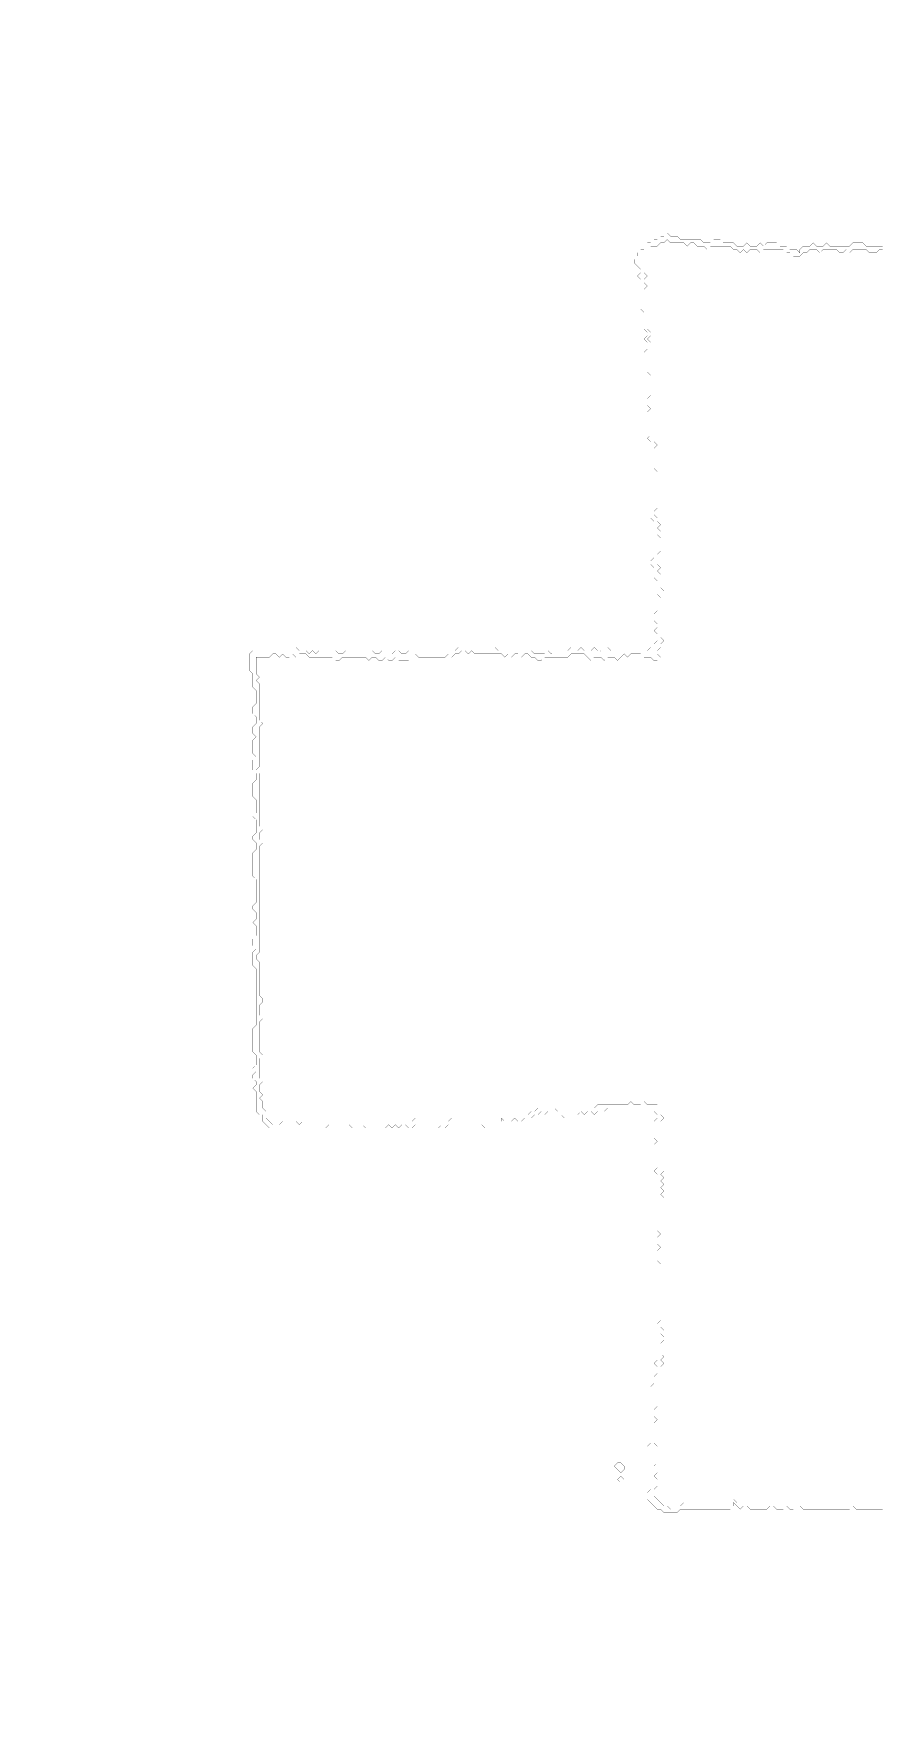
# Model space of a CAD drawing. Header units: metres. Extents: x 0 to 4983, y -4983 to 0.
# Drawn here: x 0 to 2492, y -4983 to 0 of the extents above; entities that cross this region are included whole.
import ezdxf

# ---------------------------------------------------------------- set-up
doc = ezdxf.new("R2010")
doc.units = ezdxf.units.M
for name, color, linetype in [('conductor', 1, 'Continuous'), ('dielectric', 8, 'Continuous'), ('substrate', 5, 'Continuous')]:
    doc.layers.add(name, color=color, linetype=linetype)

msp = doc.modelspace()

# ---------------------------------------------------------------- linework, layer by layer
at = {"layer": 'conductor', "const_width": 0.5}
msp.add_lwpolyline([(2496.5, -633.9), (2486.7, -633.9), (2477, -643.6), (2467.2, -643.6), (2457.5, -643.6), (2447.7, -633.9), (2438, -633.9), (2428.2, -633.9), (2418.5, -633.9), (2408.7, -633.9), (2399, -643.6), (2389.2, -633.9), (2379.5, -643.6), (2369.7, -643.6), (2360, -633.9), (2350.2, -633.9), (2340.5, -633.9), (2330.7, -633.9), (2321, -633.9), (2311.2, -643.6), (2301.5, -633.9), (2291.7, -633.9), (2282, -633.9), (2272.2, -643.6), (2262.5, -643.6), (2252.7, -653.4), (2242.9, -653.4), (2233.2, -653.4), (2223.4, -643.6), (2213.7, -643.6), (2203.9, -633.9), (2194.2, -633.9), (2184.4, -633.9), (2174.7, -633.9), (2164.9, -633.9), (2155.2, -633.9), (2145.4, -633.9), (2135.7, -643.6), (2125.9, -633.9), (2116.2, -633.9), (2106.4, -633.9), (2096.7, -643.6), (2086.9, -633.9), (2077.2, -643.6), (2067.4, -633.9), (2057.7, -633.9), (2047.9, -624.1), (2038.2, -624.1), (2028.4, -624.1), (2018.7, -624.1), (2008.9, -624.1), (1999.2, -624.1), (1989.4, -624.1), (1979.6, -633.9), (1969.9, -624.1), (1960.1, -624.1), (1950.4, -624.1), (1940.6, -614.4), (1930.9, -614.4), (1921.1, -624.1), (1911.4, -614.4), (1901.6, -614.4), (1891.9, -614.4), (1882.1, -614.4), (1872.4, -614.4), (1862.6, -604.6), (1852.9, -614.4), (1843.1, -614.4), (1833.4, -624.1), (1823.6, -624.1), (1813.9, -624.1), (1804.1, -633.9), (1794.4, -643.6), (1794.4, -653.4), (1794.4, -663.1), (1794.4, -672.9), (1794.4, -682.6), (1794.4, -692.4), (1794.4, -702.1), (1804.1, -711.9), (1794.4, -721.6), (1794.4, -731.4), (1804.1, -741.1), (1794.4, -750.9), (1794.4, -760.7), (1804.1, -770.4), (1804.1, -780.2), (1804.1, -789.9), (1804.1, -799.7), (1804.1, -809.4), (1804.1, -819.2), (1804.1, -828.9), (1804.1, -838.7), (1804.1, -848.4), (1804.1, -858.2), (1804.1, -867.9), (1813.9, -877.7), (1813.9, -887.4), (1804.1, -897.2), (1813.9, -906.9), (1813.9, -916.7), (1813.9, -926.4), (1813.9, -936.2), (1813.9, -945.9), (1823.6, -955.7), (1813.9, -965.4), (1813.9, -975.2), (1823.6, -984.9), (1823.6, -994.7), (1823.6, -1004.5), (1823.6, -1014.2), (1823.6, -1024), (1823.6, -1033.7), (1823.6, -1043.5), (1823.6, -1053.2), (1823.6, -1063), (1823.6, -1072.7), (1823.6, -1082.5), (1823.6, -1092.2), (1823.6, -1102), (1823.6, -1111.7), (1823.6, -1121.5), (1823.6, -1131.2), (1823.6, -1141), (1823.6, -1150.7), (1823.6, -1160.5), (1823.6, -1170.2), (1823.6, -1180), (1823.6, -1189.7), (1823.6, -1199.5), (1833.4, -1209.2), (1823.6, -1219), (1823.6, -1228.7), (1823.6, -1238.5), (1823.6, -1248.2), (1823.6, -1258), (1823.6, -1267.8), (1823.6, -1277.5), (1833.4, -1287.3), (1833.4, -1297), (1833.4, -1306.8), (1833.4, -1316.5), (1823.6, -1326.3), (1823.6, -1336), (1833.4, -1345.8), (1833.4, -1355.5), (1833.4, -1365.3), (1833.4, -1375), (1833.4, -1384.8), (1833.4, -1394.5), (1823.6, -1404.3), (1823.6, -1414), (1833.4, -1423.8), (1833.4, -1433.5), (1843.1, -1443.3), (1833.4, -1453), (1843.1, -1462.8), (1833.4, -1472.5), (1843.1, -1482.3), (1833.4, -1492), (1833.4, -1501.8), (1833.4, -1511.6), (1843.1, -1521.3), (1833.4, -1531.1), (1833.4, -1540.8), (1833.4, -1550.6), (1833.4, -1560.3), (1843.1, -1570.1), (1833.4, -1579.8), (1843.1, -1589.6), (1843.1, -1599.3), (1843.1, -1609.1), (1843.1, -1618.8), (1843.1, -1628.6), (1852.9, -1638.3), (1852.9, -1648.1), (1852.9, -1657.8), (1843.1, -1667.6), (1843.1, -1677.3), (1843.1, -1687.1), (1843.1, -1696.8), (1843.1, -1706.6), (1843.1, -1716.3), (1843.1, -1726.1), (1843.1, -1735.8), (1843.1, -1745.6), (1843.1, -1755.4), (1843.1, -1765.1), (1843.1, -1774.9), (1852.9, -1784.6), (1843.1, -1794.4), (1843.1, -1804.1), (1833.4, -1813.9), (1833.4, -1823.6), (1843.1, -1833.4), (1833.4, -1843.1), (1823.6, -1843.1), (1813.9, -1833.4), (1804.1, -1833.4), (1794.4, -1833.4), (1784.6, -1823.6), (1774.9, -1823.6), (1765.1, -1823.6), (1755.4, -1823.6), (1745.6, -1833.4), (1735.8, -1823.6), (1726.1, -1833.4), (1716.3, -1843.1), (1706.6, -1833.4), (1696.8, -1833.4), (1687.1, -1833.4), (1677.3, -1843.1), (1667.6, -1833.4), (1657.8, -1833.4), (1648.1, -1833.4), (1638.3, -1843.1), (1628.6, -1833.4), (1618.8, -1823.6), (1609.1, -1823.6), (1599.3, -1823.6), (1589.6, -1823.6), (1579.8, -1823.6), (1570.1, -1833.4), (1560.3, -1833.4), (1550.6, -1833.4), (1540.8, -1833.4), (1531.1, -1833.4), (1521.3, -1833.4), (1511.6, -1833.4), (1501.8, -1833.4), (1492, -1843.1), (1482.3, -1843.1), (1472.5, -1833.4), (1462.8, -1833.4), (1453, -1823.6), (1443.3, -1823.6), (1433.5, -1833.4), (1423.8, -1823.6), (1414, -1823.6), (1404.3, -1833.4), (1394.5, -1823.6), (1384.8, -1833.4), (1375, -1823.6), (1365.3, -1823.6), (1355.5, -1823.6), (1345.8, -1823.6), (1336, -1823.6), (1326.3, -1823.6), (1316.5, -1823.6), (1306.8, -1823.6), (1297, -1823.6), (1287.3, -1813.9), (1277.5, -1823.6), (1267.8, -1813.9), (1258, -1813.9), (1248.2, -1823.6), (1238.5, -1823.6), (1228.7, -1833.4), (1219, -1823.6), (1209.2, -1833.4), (1199.5, -1833.4), (1189.7, -1833.4), (1180, -1833.4), (1170.2, -1833.4), (1160.5, -1833.4), (1150.7, -1833.4), (1141, -1833.4), (1131.2, -1833.4), (1121.5, -1823.6), (1111.7, -1833.4), (1102, -1843.1), (1092.2, -1843.1), (1082.5, -1843.1), (1072.7, -1843.1), (1063, -1833.4), (1053.2, -1843.1), (1043.5, -1843.1), (1033.7, -1833.4), (1024, -1843.1), (1014.2, -1843.1), (1004.5, -1833.4), (994.7, -1833.4), (984.9, -1843.1), (975.2, -1833.4), (965.4, -1833.4), (955.7, -1833.4), (945.9, -1833.4), (936.2, -1833.4), (926.4, -1833.4), (916.7, -1833.4), (906.9, -1833.4), (897.2, -1843.1), (887.4, -1843.1), (877.7, -1833.4), (867.9, -1833.4), (858.2, -1833.4), (848.4, -1833.4), (838.7, -1833.4), (828.9, -1833.4), (819.2, -1833.4), (809.4, -1833.4), (799.7, -1823.6), (789.9, -1823.6), (780.2, -1823.6), (770.4, -1833.4), (760.7, -1823.6), (750.9, -1833.4), (741.1, -1833.4), (731.4, -1823.6), (721.6, -1833.4), (711.9, -1823.6), (702.1, -1823.6), (692.4, -1833.4), (682.6, -1833.4), (672.9, -1833.4), (663.1, -1833.4), (653.4, -1833.4), (653.4, -1843.1), (653.4, -1852.9), (653.4, -1862.6), (653.4, -1872.4), (653.4, -1882.1), (663.1, -1891.9), (653.4, -1901.6), (663.1, -1911.4), (663.1, -1921.1), (663.1, -1930.9), (663.1, -1940.6), (663.1, -1950.4), (663.1, -1960.1), (663.1, -1969.9), (663.1, -1979.6), (663.1, -1989.4), (663.1, -1999.2), (663.1, -2008.9), (663.1, -2018.7), (672.9, -2028.4), (663.1, -2038.2), (663.1, -2047.9), (663.1, -2057.7), (663.1, -2067.4), (663.1, -2077.2), (663.1, -2086.9), (663.1, -2096.7), (663.1, -2106.4), (663.1, -2116.2), (663.1, -2125.9), (663.1, -2135.7), (663.1, -2145.4), (663.1, -2155.2), (653.4, -2164.9), (663.1, -2174.7), (663.1, -2184.4), (663.1, -2194.2), (663.1, -2203.9), (663.1, -2213.7), (663.1, -2223.4), (663.1, -2233.2), (663.1, -2242.9), (663.1, -2252.7), (663.1, -2262.5), (663.1, -2272.2), (663.1, -2282), (663.1, -2291.7), (663.1, -2301.5), (663.1, -2311.2), (663.1, -2321), (663.1, -2330.7), (672.9, -2340.5), (663.1, -2350.2), (663.1, -2360), (663.1, -2369.7), (672.9, -2379.5), (663.1, -2389.2), (663.1, -2399), (663.1, -2408.7), (663.1, -2418.5), (663.1, -2428.2), (663.1, -2438), (663.1, -2447.7), (663.1, -2457.5), (663.1, -2467.2), (663.1, -2477), (663.1, -2486.7), (663.1, -2496.5), (663.1, -2506.3), (663.1, -2516), (663.1, -2525.8), (663.1, -2535.5), (663.1, -2545.3), (663.1, -2555), (663.1, -2564.8), (663.1, -2574.5), (663.1, -2584.3), (663.1, -2594), (663.1, -2603.8), (663.1, -2613.5), (663.1, -2623.3), (663.1, -2633), (663.1, -2642.8), (663.1, -2652.5), (663.1, -2662.3), (663.1, -2672), (663.1, -2681.8), (663.1, -2691.5), (663.1, -2701.3), (653.4, -2711), (653.4, -2720.8), (663.1, -2730.5), (663.1, -2740.3), (663.1, -2750.1), (663.1, -2759.8), (663.1, -2769.6), (663.1, -2779.3), (663.1, -2789.1), (663.1, -2798.8), (663.1, -2808.6), (663.1, -2818.3), (663.1, -2828.1), (672.9, -2837.8), (672.9, -2847.6), (663.1, -2857.3), (663.1, -2867.1), (663.1, -2876.8), (663.1, -2886.6), (672.9, -2896.3), (663.1, -2906.1), (663.1, -2915.8), (663.1, -2925.6), (663.1, -2935.3), (663.1, -2945.1), (663.1, -2954.8), (663.1, -2964.6), (663.1, -2974.3), (663.1, -2984.1), (663.1, -2993.8), (672.9, -3003.6), (663.1, -3013.4), (663.1, -3023.1), (663.1, -3032.9), (663.1, -3042.6), (663.1, -3052.4), (663.1, -3062.1), (663.1, -3071.9), (672.9, -3081.6), (663.1, -3091.4), (663.1, -3101.1), (663.1, -3110.9), (672.9, -3120.6), (663.1, -3130.4), (672.9, -3140.1), (672.9, -3149.9), (672.9, -3159.6), (682.6, -3169.4), (682.6, -3179.1), (682.6, -3188.9), (692.4, -3198.6), (702.1, -3208.4), (711.9, -3208.4), (721.6, -3208.4), (731.4, -3198.6), (741.1, -3198.6), (750.9, -3198.6), (760.7, -3198.6), (770.4, -3198.6), (780.2, -3208.4), (789.9, -3198.6), (799.7, -3198.6), (809.4, -3198.6), (819.2, -3198.6), (828.9, -3198.6), (838.7, -3198.6), (848.4, -3198.6), (858.2, -3198.6), (867.9, -3198.6), (877.7, -3198.6), (887.4, -3198.6), (897.2, -3198.6), (906.9, -3198.6), (916.7, -3198.6), (926.4, -3198.6), (936.2, -3198.6), (945.9, -3198.6), (955.7, -3198.6), (965.4, -3198.6), (975.2, -3198.6), (984.9, -3198.6), (994.7, -3198.6), (1004.5, -3198.6), (1014.2, -3208.4), (1024, -3198.6), (1033.7, -3198.6), (1043.5, -3198.6), (1053.2, -3198.6), (1063, -3198.6), (1072.7, -3198.6), (1082.5, -3198.6), (1092.2, -3198.6), (1102, -3198.6), (1111.7, -3198.6), (1121.5, -3188.9), (1131.2, -3188.9), (1141, -3188.9), (1150.7, -3188.9), (1160.5, -3188.9), (1170.2, -3198.6), (1180, -3198.6), (1189.7, -3198.6), (1199.5, -3198.6), (1209.2, -3198.6), (1219, -3198.6), (1228.7, -3188.9), (1238.5, -3188.9), (1248.2, -3188.9), (1258, -3188.9), (1267.8, -3188.9), (1277.5, -3188.9), (1287.3, -3188.9), (1297, -3188.9), (1306.8, -3188.9), (1316.5, -3188.9), (1326.3, -3188.9), (1336, -3188.9), (1345.8, -3188.9), (1355.5, -3188.9), (1365.3, -3188.9), (1375, -3179.1), (1384.8, -3179.1), (1394.5, -3179.1), (1404.3, -3179.1), (1414, -3179.1), (1423.8, -3179.1), (1433.5, -3179.1), (1443.3, -3179.1), (1453, -3179.1), (1462.8, -3169.4), (1472.5, -3169.4), (1482.3, -3159.6), (1492, -3159.6), (1501.8, -3159.6), (1511.6, -3159.6), (1521.3, -3159.6), (1531.1, -3159.6), (1540.8, -3169.4), (1550.6, -3169.4), (1560.3, -3169.4), (1570.1, -3169.4), (1579.8, -3169.4), (1589.6, -3159.6), (1599.3, -3159.6), (1609.1, -3159.6), (1618.8, -3159.6), (1628.6, -3159.6), (1638.3, -3159.6), (1648.1, -3159.6), (1657.8, -3149.9), (1667.6, -3149.9), (1677.3, -3149.9), (1687.1, -3149.9), (1696.8, -3149.9), (1706.6, -3149.9), (1716.3, -3149.9), (1726.1, -3149.9), (1735.8, -3149.9), (1745.6, -3149.9), (1755.4, -3140.1), (1765.1, -3149.9), (1774.9, -3149.9), (1784.6, -3149.9), (1794.4, -3140.1), (1804.1, -3149.9), (1813.9, -3149.9), (1823.6, -3149.9), (1833.4, -3149.9), (1843.1, -3159.6), (1843.1, -3169.4), (1843.1, -3179.1), (1852.9, -3188.9), (1843.1, -3198.6), (1843.1, -3208.4), (1843.1, -3218.1), (1843.1, -3227.9), (1843.1, -3237.6), (1843.1, -3247.4), (1843.1, -3257.2), (1843.1, -3266.9), (1843.1, -3276.7), (1843.1, -3286.4), (1843.1, -3296.2), (1843.1, -3305.9), (1843.1, -3315.7), (1843.1, -3325.4), (1843.1, -3335.2), (1852.9, -3344.9), (1843.1, -3354.7), (1852.9, -3364.4), (1843.1, -3374.2), (1852.9, -3383.9), (1843.1, -3393.7), (1852.9, -3403.4), (1843.1, -3413.2), (1852.9, -3422.9), (1852.9, -3432.7), (1852.9, -3442.4), (1852.9, -3452.2), (1852.9, -3461.9), (1852.9, -3471.7), (1852.9, -3481.4), (1852.9, -3491.2), (1852.9, -3501), (1852.9, -3510.7), (1852.9, -3520.5), (1852.9, -3530.2), (1852.9, -3540), (1852.9, -3549.7), (1852.9, -3559.5), (1852.9, -3569.2), (1852.9, -3579), (1852.9, -3588.7), (1852.9, -3598.5), (1852.9, -3608.2), (1852.9, -3618), (1852.9, -3627.7), (1852.9, -3637.5), (1852.9, -3647.2), (1852.9, -3657), (1852.9, -3666.7), (1852.9, -3676.5), (1852.9, -3686.2), (1852.9, -3696), (1852.9, -3705.7), (1852.9, -3715.5), (1852.9, -3725.2), (1852.9, -3735), (1852.9, -3744.8), (1852.9, -3754.5), (1852.9, -3764.3), (1852.9, -3774), (1852.9, -3783.8), (1852.9, -3793.5), (1843.1, -3803.3), (1852.9, -3813), (1843.1, -3822.8), (1852.9, -3832.5), (1852.9, -3842.3), (1843.1, -3852), (1843.1, -3861.8), (1843.1, -3871.5), (1843.1, -3881.3), (1852.9, -3891), (1843.1, -3900.8), (1852.9, -3910.5), (1843.1, -3920.3), (1843.1, -3930), (1843.1, -3939.8), (1843.1, -3949.5), (1843.1, -3959.3), (1843.1, -3969), (1843.1, -3978.8), (1833.4, -3988.5), (1833.4, -3998.3), (1833.4, -4008.1), (1833.4, -4017.8), (1833.4, -4027.6), (1833.4, -4037.3), (1823.6, -4047.1), (1823.6, -4056.8), (1823.6, -4066.6), (1833.4, -4076.3), (1823.6, -4086.1), (1823.6, -4095.8), (1823.6, -4105.6), (1823.6, -4115.3), (1823.6, -4125.1), (1823.6, -4134.8), (1823.6, -4144.6), (1833.4, -4154.3), (1833.4, -4164.1), (1833.4, -4173.8), (1833.4, -4183.6), (1833.4, -4193.3), (1833.4, -4203.1), (1823.6, -4212.8), (1833.4, -4222.6), (1833.4, -4232.3), (1823.6, -4242.1), (1833.4, -4251.9), (1833.4, -4261.6), (1833.4, -4271.4), (1823.6, -4281.1), (1823.6, -4290.9), (1823.6, -4300.6), (1833.4, -4310.4), (1843.1, -4320.1), (1852.9, -4329.9), (1862.6, -4329.9), (1872.4, -4339.6), (1882.1, -4329.9), (1891.9, -4329.9), (1901.6, -4329.9), (1911.4, -4320.1), (1921.1, -4320.1), (1930.9, -4320.1), (1940.6, -4320.1), (1950.4, -4320.1), (1960.1, -4320.1), (1969.9, -4320.1), (1979.6, -4320.1), (1989.4, -4320.1), (1999.2, -4320.1), (2008.9, -4320.1), (2018.7, -4320.1), (2028.4, -4320.1), (2038.2, -4320.1), (2047.9, -4320.1), (2057.7, -4310.4), (2067.4, -4320.1), (2077.2, -4320.1), (2086.9, -4320.1), (2096.7, -4320.1), (2106.4, -4320.1), (2116.2, -4320.1), (2125.9, -4320.1), (2135.7, -4320.1), (2145.4, -4320.1), (2155.2, -4320.1), (2164.9, -4320.1), (2174.7, -4320.1), (2184.4, -4320.1), (2194.2, -4320.1), (2203.9, -4320.1), (2213.7, -4320.1), (2223.4, -4320.1), (2233.2, -4320.1), (2242.9, -4320.1), (2252.7, -4320.1), (2262.5, -4320.1), (2272.2, -4320.1), (2282, -4320.1), (2291.7, -4320.1), (2301.5, -4320.1), (2311.2, -4320.1), (2321, -4320.1), (2330.7, -4320.1), (2340.5, -4320.1), (2350.2, -4320.1), (2360, -4320.1), (2369.7, -4320.1), (2379.5, -4320.1), (2389.2, -4320.1), (2399, -4320.1), (2408.7, -4320.1), (2418.5, -4320.1), (2428.2, -4320.1), (2438, -4320.1), (2447.7, -4320.1), (2457.5, -4320.1), (2467.2, -4320.1), (2477, -4320.1), (2486.7, -4320.1), (2496.5, -4320.1)], dxfattribs=at)
at = {"layer": 'dielectric', "const_width": 0.5}
msp.add_lwpolyline([(1813.9, -1102)], close=True, dxfattribs=at)
at = {"layer": 'substrate', "const_width": 0.5}
for points in [[(2496.5, 0), (2486.7, 0), (2477, 0), (2467.2, 0), (2457.5, 0), (2447.7, 0), (2438, 0), (2428.2, 0), (2418.5, 0), (2408.7, 0), (2399, 0), (2389.2, 0), (2379.5, 0), (2369.7, 0), (2360, 0), (2350.2, 0), (2340.5, 0), (2330.7, 0), (2321, 0), (2311.2, 0), (2301.5, 0), (2291.7, 0), (2282, 0), (2272.2, 0), (2262.5, 0), (2252.7, 0), (2242.9, 0), (2233.2, 0), (2223.4, 0), (2213.7, 0), (2203.9, 0), (2194.2, 0), (2184.4, 0), (2174.7, 0), (2164.9, 0), (2155.2, 0), (2145.4, 0), (2135.7, 0), (2125.9, 0), (2116.2, 0), (2106.4, 0), (2096.7, 0), (2086.9, 0), (2077.2, 0), (2067.4, 0), (2057.7, 0), (2047.9, 0), (2038.2, 0), (2028.4, 0), (2018.7, 0), (2008.9, 0), (1999.2, 0), (1989.4, 0), (1979.6, 0), (1969.9, 0), (1960.1, 0), (1950.4, 0), (1940.6, 0), (1930.9, 0), (1921.1, 0), (1911.4, 0), (1901.6, 0), (1891.9, 0), (1882.1, 0), (1872.4, 0), (1862.6, 0), (1852.9, 0), (1843.1, 0), (1833.4, 0), (1823.6, 0), (1813.9, 0), (1804.1, 0), (1794.4, 0), (1784.6, 0), (1774.9, 0), (1765.1, 0), (1755.4, 0), (1745.6, 0), (1735.8, 0), (1726.1, 0), (1716.3, 0), (1706.6, 0), (1696.8, 0), (1687.1, 0), (1677.3, 0), (1667.6, 0), (1657.8, 0), (1648.1, 0), (1638.3, 0), (1628.6, 0), (1618.8, 0), (1609.1, 0), (1599.3, 0), (1589.6, 0), (1579.8, 0), (1570.1, 0), (1560.3, 0), (1550.6, 0), (1540.8, 0), (1531.1, 0), (1521.3, 0), (1511.6, 0), (1501.8, 0), (1492, 0), (1482.3, 0), (1472.5, 0), (1462.8, 0), (1453, 0), (1443.3, 0), (1433.5, 0), (1423.8, 0), (1414, 0), (1404.3, 0), (1394.5, 0), (1384.8, 0), (1375, 0), (1365.3, 0), (1355.5, 0), (1345.8, 0), (1336, 0), (1326.3, 0), (1316.5, 0), (1306.8, 0), (1297, 0), (1287.3, 0), (1277.5, 0), (1267.8, 0), (1258, 0), (1248.2, 0), (1238.5, 0), (1228.7, 0), (1219, 0), (1209.2, 0), (1199.5, 0), (1189.7, 0), (1180, 0), (1170.2, 0), (1160.5, 0), (1150.7, 0), (1141, 0), (1131.2, 0), (1121.5, 0), (1111.7, 0), (1102, 0), (1092.2, 0), (1082.5, 0), (1072.7, 0), (1063, 0), (1053.2, 0), (1043.5, 0), (1033.7, 0), (1024, 0), (1014.2, 0), (1004.5, 0), (994.7, 0), (984.9, 0), (975.2, 0), (965.4, 0), (955.7, 0), (945.9, 0), (936.2, 0), (926.4, 0), (916.7, 0), (906.9, 0), (897.2, 0), (887.4, 0), (877.7, 0), (867.9, 0), (858.2, 0), (848.4, 0), (838.7, 0), (828.9, 0), (819.2, 0), (809.4, 0), (799.7, 0), (789.9, 0), (780.2, 0), (770.4, 0), (760.7, 0), (750.9, 0), (741.1, 0), (731.4, 0), (721.6, 0), (711.9, 0), (702.1, 0), (692.4, 0), (682.6, 0), (672.9, 0), (663.1, 0), (653.4, 0), (643.6, 0), (633.9, 0), (624.1, 0), (614.4, 0), (604.6, 0), (594.9, 0), (585.1, 0), (575.4, 0), (565.6, 0), (555.9, 0), (546.1, 0), (536.4, 0), (526.6, 0), (516.9, 0), (507.1, 0), (497.3, 0), (487.6, 0), (477.8, 0), (468.1, 0), (458.3, 0), (448.6, 0), (438.8, 0), (429.1, 0), (419.3, 0), (409.6, 0), (399.8, 0), (390.1, 0), (380.3, 0), (370.6, 0), (360.8, 0), (351.1, 0), (341.3, 0), (331.6, 0), (321.8, 0), (312.1, 0), (302.3, 0), (292.6, 0), (282.8, 0), (273.1, 0), (263.3, 0), (253.6, 0), (243.8, 0), (234, 0), (224.3, 0), (214.5, 0), (204.8, 0), (195, 0), (185.3, 0), (175.5, 0), (165.8, 0), (156, 0), (146.3, 0), (136.5, 0), (126.8, 0), (117, 0), (107.3, 0), (97.5, 0), (87.8, 0), (78, 0), (68.3, 0), (58.5, 0), (48.8, 0), (39, 0), (29.3, 0), (19.5, 0), (9.8, 0), (0, 0), (0, -9.8), (0, -19.5), (0, -29.3), (0, -39), (0, -48.8), (0, -58.5), (0, -68.3), (0, -78), (0, -87.8), (0, -97.5), (0, -107.3), (0, -117), (0, -126.8), (0, -136.5), (0, -146.3), (0, -156), (0, -165.8), (0, -175.5), (0, -185.3), (0, -195), (0, -204.8), (0, -214.5), (0, -224.3), (0, -234), (0, -243.8), (0, -253.6), (0, -263.3), (0, -273.1), (0, -282.8), (0, -292.6), (0, -302.3), (0, -312.1), (0, -321.8), (0, -331.6), (0, -341.3), (0, -351.1), (0, -360.8), (0, -370.6), (0, -380.3), (0, -390.1), (0, -399.8), (0, -409.6), (0, -419.3), (0, -429.1), (0, -438.8), (0, -448.6), (0, -458.3), (0, -468.1), (0, -477.8), (0, -487.6), (0, -497.3), (0, -507.1), (0, -516.9), (0, -526.6), (0, -536.4), (0, -546.1), (0, -555.9), (0, -565.6), (0, -575.4), (0, -585.1), (0, -594.9), (0, -604.6), (0, -614.4), (0, -624.1), (0, -633.9), (0, -643.6), (0, -653.4), (0, -663.1), (0, -672.9), (0, -682.6), (0, -692.4), (0, -702.1), (0, -711.9), (0, -721.6), (0, -731.4), (0, -741.1), (0, -750.9), (0, -760.7), (0, -770.4), (0, -780.2), (0, -789.9), (0, -799.7), (0, -809.4), (0, -819.2), (0, -828.9), (0, -838.7), (0, -848.4), (0, -858.2), (0, -867.9), (0, -877.7), (0, -887.4), (0, -897.2), (0, -906.9), (0, -916.7), (0, -926.4), (0, -936.2), (0, -945.9), (0, -955.7), (0, -965.4), (0, -975.2), (0, -984.9), (0, -994.7), (0, -1004.5), (0, -1014.2), (0, -1024), (0, -1033.7), (0, -1043.5), (0, -1053.2), (0, -1063), (0, -1072.7), (0, -1082.5), (0, -1092.2), (0, -1102), (0, -1111.7), (0, -1121.5), (0, -1131.2), (0, -1141), (0, -1150.7), (0, -1160.5), (0, -1170.2), (0, -1180), (0, -1189.7), (0, -1199.5), (0, -1209.2), (0, -1219), (0, -1228.7), (0, -1238.5), (0, -1248.2), (0, -1258), (0, -1267.8), (0, -1277.5), (0, -1287.3), (0, -1297), (0, -1306.8), (0, -1316.5), (0, -1326.3), (0, -1336), (0, -1345.8), (0, -1355.5), (0, -1365.3), (0, -1375), (0, -1384.8), (0, -1394.5), (0, -1404.3), (0, -1414), (0, -1423.8), (0, -1433.5), (0, -1443.3), (0, -1453), (0, -1462.8), (0, -1472.5), (0, -1482.3), (0, -1492), (0, -1501.8), (0, -1511.6), (0, -1521.3), (0, -1531.1), (0, -1540.8), (0, -1550.6), (0, -1560.3), (0, -1570.1), (0, -1579.8), (0, -1589.6), (0, -1599.3), (0, -1609.1), (0, -1618.8), (0, -1628.6), (0, -1638.3), (0, -1648.1), (0, -1657.8), (0, -1667.6), (0, -1677.3), (0, -1687.1), (0, -1696.8), (0, -1706.6), (0, -1716.3), (0, -1726.1), (0, -1735.8), (0, -1745.6), (0, -1755.4), (0, -1765.1), (0, -1774.9), (0, -1784.6), (0, -1794.4), (0, -1804.1), (0, -1813.9), (0, -1823.6), (0, -1833.4), (0, -1843.1), (0, -1852.9), (0, -1862.6), (0, -1872.4), (0, -1882.1), (0, -1891.9), (0, -1901.6), (0, -1911.4), (0, -1921.1), (0, -1930.9), (0, -1940.6), (0, -1950.4), (0, -1960.1), (0, -1969.9), (0, -1979.6), (0, -1989.4), (0, -1999.2), (0, -2008.9), (0, -2018.7), (0, -2028.4), (0, -2038.2), (0, -2047.9), (0, -2057.7), (0, -2067.4), (0, -2077.2), (0, -2086.9), (0, -2096.7), (0, -2106.4), (0, -2116.2), (0, -2125.9), (0, -2135.7), (0, -2145.4), (0, -2155.2), (0, -2164.9), (0, -2174.7), (0, -2184.4), (0, -2194.2), (0, -2203.9), (0, -2213.7), (0, -2223.4), (0, -2233.2), (0, -2242.9), (0, -2252.7), (0, -2262.5), (0, -2272.2), (0, -2282), (0, -2291.7), (0, -2301.5), (0, -2311.2), (0, -2321), (0, -2330.7), (0, -2340.5), (0, -2350.2), (0, -2360), (0, -2369.7), (0, -2379.5), (0, -2389.2), (0, -2399), (0, -2408.7), (0, -2418.5), (0, -2428.2), (0, -2438), (0, -2447.7), (0, -2457.5), (0, -2467.2), (0, -2477), (0, -2486.7), (0, -2496.5), (0, -2506.3), (0, -2516), (0, -2525.8), (0, -2535.5), (0, -2545.3), (0, -2555), (0, -2564.8), (0, -2574.5), (0, -2584.3), (0, -2594), (0, -2603.8), (0, -2613.5), (0, -2623.3), (0, -2633), (0, -2642.8), (0, -2652.5), (0, -2662.3), (0, -2672), (0, -2681.8), (0, -2691.5), (0, -2701.3), (0, -2711), (0, -2720.8), (0, -2730.5), (0, -2740.3), (0, -2750.1), (0, -2759.8), (0, -2769.6), (0, -2779.3), (0, -2789.1), (0, -2798.8), (0, -2808.6), (0, -2818.3), (0, -2828.1), (0, -2837.8), (0, -2847.6), (0, -2857.3), (0, -2867.1), (0, -2876.8), (0, -2886.6), (0, -2896.3), (0, -2906.1), (0, -2915.8), (0, -2925.6), (0, -2935.3), (0, -2945.1), (0, -2954.8), (0, -2964.6), (0, -2974.3), (0, -2984.1), (0, -2993.8), (0, -3003.6), (0, -3013.4), (0, -3023.1), (0, -3032.9), (0, -3042.6), (0, -3052.4), (0, -3062.1), (0, -3071.9), (0, -3081.6), (0, -3091.4), (0, -3101.1), (0, -3110.9), (0, -3120.6), (0, -3130.4), (0, -3140.1), (0, -3149.9), (0, -3159.6), (0, -3169.4), (0, -3179.1), (0, -3188.9), (0, -3198.6), (0, -3208.4), (0, -3218.1), (0, -3227.9), (0, -3237.6), (0, -3247.4), (0, -3257.2), (0, -3266.9), (0, -3276.7), (0, -3286.4), (0, -3296.2), (0, -3305.9), (0, -3315.7), (0, -3325.4), (0, -3335.2), (0, -3344.9), (0, -3354.7), (0, -3364.4), (0, -3374.2), (0, -3383.9), (0, -3393.7), (0, -3403.4), (0, -3413.2), (0, -3422.9), (0, -3432.7), (0, -3442.4), (0, -3452.2), (0, -3461.9), (0, -3471.7), (0, -3481.4), (0, -3491.2), (0, -3501), (0, -3510.7), (0, -3520.5), (0, -3530.2), (0, -3540), (0, -3549.7), (0, -3559.5), (0, -3569.2), (0, -3579), (0, -3588.7), (0, -3598.5), (0, -3608.2), (0, -3618), (0, -3627.7), (0, -3637.5), (0, -3647.2), (0, -3657), (0, -3666.7), (0, -3676.5), (0, -3686.2), (0, -3696), (0, -3705.7), (0, -3715.5), (0, -3725.2), (0, -3735), (0, -3744.8), (0, -3754.5), (0, -3764.3), (0, -3774), (0, -3783.8), (0, -3793.5), (0, -3803.3), (0, -3813), (0, -3822.8), (0, -3832.5), (0, -3842.3), (0, -3852), (0, -3861.8), (0, -3871.5), (0, -3881.3), (0, -3891), (0, -3900.8), (0, -3910.5), (0, -3920.3), (0, -3930), (0, -3939.8), (0, -3949.5), (0, -3959.3), (0, -3969), (0, -3978.8), (0, -3988.5), (0, -3998.3), (0, -4008.1), (0, -4017.8), (0, -4027.6), (0, -4037.3), (0, -4047.1), (0, -4056.8), (0, -4066.6), (0, -4076.3), (0, -4086.1), (0, -4095.8), (0, -4105.6), (0, -4115.3), (0, -4125.1), (0, -4134.8), (0, -4144.6), (0, -4154.3), (0, -4164.1), (0, -4173.8), (0, -4183.6), (0, -4193.3), (0, -4203.1), (0, -4212.8), (0, -4222.6), (0, -4232.3), (0, -4242.1), (0, -4251.9), (0, -4261.6), (0, -4271.4), (0, -4281.1), (0, -4290.9), (0, -4300.6), (0, -4310.4), (0, -4320.1), (0, -4329.9), (0, -4339.6), (0, -4349.4), (0, -4359.1), (0, -4368.9), (0, -4378.6), (0, -4388.4), (0, -4398.1), (0, -4407.9), (0, -4417.6), (0, -4427.4), (0, -4437.1), (0, -4446.9), (0, -4456.6), (0, -4466.4), (0, -4476.1), (0, -4485.9), (0, -4495.7), (0, -4505.4), (0, -4515.2), (0, -4524.9), (0, -4534.7), (0, -4544.4), (0, -4554.2), (0, -4563.9), (0, -4573.7), (0, -4583.4), (0, -4593.2), (0, -4602.9), (0, -4612.7), (0, -4622.4), (0, -4632.2), (0, -4641.9), (0, -4651.7), (0, -4661.4), (0, -4671.2), (0, -4680.9), (0, -4690.7), (0, -4700.4), (0, -4710.2), (0, -4719.9), (0, -4729.7), (0, -4739.4), (0, -4749.2), (0, -4759), (0, -4768.7), (0, -4778.5), (0, -4788.2), (0, -4798), (0, -4807.7), (0, -4817.5), (0, -4827.2), (0, -4837), (0, -4846.7), (0, -4856.5), (0, -4866.2), (0, -4876), (0, -4885.7), (0, -4895.5), (0, -4905.2), (0, -4915), (0, -4924.7), (0, -4934.5), (0, -4944.2), (0, -4954), (0, -4963.7), (0, -4973.5), (0, -4983.2), (9.8, -4983.2), (19.5, -4983.2), (29.3, -4983.2), (39, -4983.2), (48.8, -4983.2), (58.5, -4983.2), (68.3, -4983.2), (78, -4983.2), (87.8, -4983.2), (97.5, -4983.2), (107.3, -4983.2), (117, -4983.2), (126.8, -4983.2), (136.5, -4983.2), (146.3, -4983.2), (156, -4983.2), (165.8, -4983.2), (175.5, -4983.2), (185.3, -4983.2), (195, -4983.2), (204.8, -4983.2), (214.5, -4983.2), (224.3, -4983.2), (234, -4983.2), (243.8, -4983.2), (253.6, -4983.2), (263.3, -4983.2), (273.1, -4983.2), (282.8, -4983.2), (292.6, -4983.2), (302.3, -4983.2), (312.1, -4983.2), (321.8, -4983.2), (331.6, -4983.2), (341.3, -4983.2), (351.1, -4983.2), (360.8, -4983.2), (370.6, -4983.2), (380.3, -4983.2), (390.1, -4983.2), (399.8, -4983.2), (409.6, -4983.2), (419.3, -4983.2), (429.1, -4983.2), (438.8, -4983.2), (448.6, -4983.2), (458.3, -4983.2), (468.1, -4983.2), (477.8, -4983.2), (487.6, -4983.2), (497.3, -4983.2), (507.1, -4983.2), (516.9, -4983.2), (526.6, -4983.2), (536.4, -4983.2), (546.1, -4983.2), (555.9, -4983.2), (565.6, -4983.2), (575.4, -4983.2), (585.1, -4983.2), (594.9, -4983.2), (604.6, -4983.2), (614.4, -4983.2), (624.1, -4983.2), (633.9, -4983.2), (643.6, -4983.2), (653.4, -4983.2), (663.1, -4983.2), (672.9, -4983.2), (682.6, -4983.2), (692.4, -4983.2), (702.1, -4983.2), (711.9, -4983.2), (721.6, -4983.2), (731.4, -4983.2), (741.1, -4983.2), (750.9, -4983.2), (760.7, -4983.2), (770.4, -4983.2), (780.2, -4983.2), (789.9, -4983.2), (799.7, -4983.2), (809.4, -4983.2), (819.2, -4983.2), (828.9, -4983.2), (838.7, -4983.2), (848.4, -4983.2), (858.2, -4983.2), (867.9, -4983.2), (877.7, -4983.2), (887.4, -4983.2), (897.2, -4983.2), (906.9, -4983.2), (916.7, -4983.2), (926.4, -4983.2), (936.2, -4983.2), (945.9, -4983.2), (955.7, -4983.2), (965.4, -4983.2), (975.2, -4983.2), (984.9, -4983.2), (994.7, -4983.2), (1004.5, -4983.2), (1014.2, -4983.2), (1024, -4983.2), (1033.7, -4983.2), (1043.5, -4983.2), (1053.2, -4983.2), (1063, -4983.2), (1072.7, -4983.2), (1082.5, -4983.2), (1092.2, -4983.2), (1102, -4983.2), (1111.7, -4983.2), (1121.5, -4983.2), (1131.2, -4983.2), (1141, -4983.2), (1150.7, -4983.2), (1160.5, -4983.2), (1170.2, -4983.2), (1180, -4983.2), (1189.7, -4983.2), (1199.5, -4983.2), (1209.2, -4983.2), (1219, -4983.2), (1228.7, -4983.2), (1238.5, -4983.2), (1248.2, -4983.2), (1258, -4983.2), (1267.8, -4983.2), (1277.5, -4983.2), (1287.3, -4983.2), (1297, -4983.2), (1306.8, -4983.2), (1316.5, -4983.2), (1326.3, -4983.2), (1336, -4983.2), (1345.8, -4983.2), (1355.5, -4983.2), (1365.3, -4983.2), (1375, -4983.2), (1384.8, -4983.2), (1394.5, -4983.2), (1404.3, -4983.2), (1414, -4983.2), (1423.8, -4983.2), (1433.5, -4983.2), (1443.3, -4983.2), (1453, -4983.2), (1462.8, -4983.2), (1472.5, -4983.2), (1482.3, -4983.2), (1492, -4983.2), (1501.8, -4983.2), (1511.6, -4983.2), (1521.3, -4983.2), (1531.1, -4983.2), (1540.8, -4983.2), (1550.6, -4983.2), (1560.3, -4983.2), (1570.1, -4983.2), (1579.8, -4983.2), (1589.6, -4983.2), (1599.3, -4983.2), (1609.1, -4983.2), (1618.8, -4983.2), (1628.6, -4983.2), (1638.3, -4983.2), (1648.1, -4983.2), (1657.8, -4983.2), (1667.6, -4983.2), (1677.3, -4983.2), (1687.1, -4983.2), (1696.8, -4983.2), (1706.6, -4983.2), (1716.3, -4983.2), (1726.1, -4983.2), (1735.8, -4983.2), (1745.6, -4983.2), (1755.4, -4983.2), (1765.1, -4983.2), (1774.9, -4983.2), (1784.6, -4983.2), (1794.4, -4983.2), (1804.1, -4983.2), (1813.9, -4983.2), (1823.6, -4983.2), (1833.4, -4983.2), (1843.1, -4983.2), (1852.9, -4983.2), (1862.6, -4983.2), (1872.4, -4983.2), (1882.1, -4983.2), (1891.9, -4983.2), (1901.6, -4983.2), (1911.4, -4983.2), (1921.1, -4983.2), (1930.9, -4983.2), (1940.6, -4983.2), (1950.4, -4983.2), (1960.1, -4983.2), (1969.9, -4983.2), (1979.6, -4983.2), (1989.4, -4983.2), (1999.2, -4983.2), (2008.9, -4983.2), (2018.7, -4983.2), (2028.4, -4983.2), (2038.2, -4983.2), (2047.9, -4983.2), (2057.7, -4983.2), (2067.4, -4983.2), (2077.2, -4983.2), (2086.9, -4983.2), (2096.7, -4983.2), (2106.4, -4983.2), (2116.2, -4983.2), (2125.9, -4983.2), (2135.7, -4983.2), (2145.4, -4983.2), (2155.2, -4983.2), (2164.9, -4983.2), (2174.7, -4983.2), (2184.4, -4983.2), (2194.2, -4983.2), (2203.9, -4983.2), (2213.7, -4983.2), (2223.4, -4983.2), (2233.2, -4983.2), (2242.9, -4983.2), (2252.7, -4983.2), (2262.5, -4983.2), (2272.2, -4983.2), (2282, -4983.2), (2291.7, -4983.2), (2301.5, -4983.2), (2311.2, -4983.2), (2321, -4983.2), (2330.7, -4983.2), (2340.5, -4983.2), (2350.2, -4983.2), (2360, -4983.2), (2369.7, -4983.2), (2379.5, -4983.2), (2389.2, -4983.2), (2399, -4983.2), (2408.7, -4983.2), (2418.5, -4983.2), (2428.2, -4983.2), (2438, -4983.2), (2447.7, -4983.2), (2457.5, -4983.2), (2467.2, -4983.2), (2477, -4983.2), (2486.7, -4983.2), (2496.5, -4983.2)], [(2496.5, -4339.6), (2486.7, -4339.6), (2477, -4339.6), (2467.2, -4339.6), (2457.5, -4339.6), (2447.7, -4339.6), (2438, -4339.6), (2428.2, -4339.6), (2418.5, -4339.6), (2408.7, -4329.9), (2399, -4339.6), (2389.2, -4339.6), (2379.5, -4339.6), (2369.7, -4339.6), (2360, -4339.6), (2350.2, -4339.6), (2340.5, -4339.6), (2330.7, -4339.6), (2321, -4339.6), (2311.2, -4339.6), (2301.5, -4339.6), (2291.7, -4339.6), (2282, -4339.6), (2272.2, -4339.6), (2262.5, -4339.6), (2252.7, -4329.9), (2242.9, -4329.9), (2233.2, -4339.6), (2223.4, -4339.6), (2213.7, -4329.9), (2203.9, -4339.6), (2194.2, -4339.6), (2184.4, -4339.6), (2174.7, -4329.9), (2164.9, -4329.9), (2155.2, -4339.6), (2145.4, -4339.6), (2135.7, -4339.6), (2125.9, -4339.6), (2116.2, -4339.6), (2106.4, -4339.6), (2096.7, -4329.9), (2086.9, -4329.9), (2077.2, -4339.6), (2067.4, -4329.9), (2057.7, -4320.1), (2057.7, -4329.9), (2047.9, -4339.6), (2038.2, -4339.6), (2028.4, -4339.6), (2018.7, -4339.6), (2008.9, -4339.6), (1999.2, -4339.6), (1989.4, -4339.6), (1979.6, -4339.6), (1969.9, -4339.6), (1960.1, -4339.6), (1950.4, -4339.6), (1940.6, -4339.6), (1930.9, -4339.6), (1921.1, -4339.6), (1911.4, -4339.6), (1901.6, -4339.6), (1891.9, -4349.4), (1882.1, -4349.4), (1872.4, -4349.4), (1862.6, -4349.4), (1852.9, -4349.4), (1843.1, -4339.6), (1833.4, -4339.6), (1823.6, -4329.9), (1813.9, -4320.1), (1804.1, -4310.4), (1804.1, -4300.6), (1804.1, -4290.9), (1813.9, -4281.1), (1813.9, -4271.4), (1813.9, -4261.6), (1813.9, -4251.9), (1813.9, -4242.1), (1813.9, -4232.3), (1813.9, -4222.6), (1813.9, -4212.8), (1813.9, -4203.1), (1823.6, -4193.3), (1813.9, -4183.6), (1813.9, -4173.8), (1813.9, -4164.1), (1804.1, -4154.3), (1813.9, -4144.6), (1813.9, -4134.8), (1813.9, -4125.1), (1813.9, -4115.3), (1813.9, -4105.6), (1813.9, -4095.8), (1813.9, -4086.1), (1813.9, -4076.3), (1813.9, -4066.6), (1813.9, -4056.8), (1813.9, -4047.1), (1813.9, -4037.3), (1823.6, -4027.6), (1813.9, -4017.8), (1813.9, -4008.1), (1813.9, -3998.3), (1813.9, -3988.5), (1813.9, -3978.8), (1823.6, -3969), (1823.6, -3959.3), (1823.6, -3949.5), (1833.4, -3939.8), (1833.4, -3930), (1833.4, -3920.3), (1823.6, -3910.5), (1833.4, -3900.8), (1833.4, -3891), (1833.4, -3881.3), (1833.4, -3871.5), (1833.4, -3861.8), (1833.4, -3852), (1833.4, -3842.3), (1833.4, -3832.5), (1823.6, -3822.8), (1833.4, -3813), (1833.4, -3803.3), (1833.4, -3793.5), (1843.1, -3783.8), (1843.1, -3774), (1843.1, -3764.3), (1843.1, -3754.5), (1843.1, -3744.8), (1843.1, -3735), (1843.1, -3725.2), (1843.1, -3715.5), (1843.1, -3705.7), (1843.1, -3696), (1843.1, -3686.2), (1843.1, -3676.5), (1843.1, -3666.7), (1833.4, -3657), (1843.1, -3647.2), (1843.1, -3637.5), (1843.1, -3627.7), (1843.1, -3618), (1833.4, -3608.2), (1833.4, -3598.5), (1833.4, -3588.7), (1833.4, -3579), (1843.1, -3569.2), (1833.4, -3559.5), (1833.4, -3549.7), (1833.4, -3540), (1843.1, -3530.2), (1833.4, -3520.5), (1833.4, -3510.7), (1833.4, -3501), (1833.4, -3491.2), (1833.4, -3481.4), (1833.4, -3471.7), (1833.4, -3461.9), (1833.4, -3452.2), (1833.4, -3442.4), (1833.4, -3432.7), (1833.4, -3422.9), (1833.4, -3413.2), (1833.4, -3403.4), (1833.4, -3393.7), (1833.4, -3383.9), (1833.4, -3374.2), (1833.4, -3364.4), (1833.4, -3354.7), (1823.6, -3344.9), (1833.4, -3335.2), (1833.4, -3325.4), (1823.6, -3315.7), (1833.4, -3305.9), (1823.6, -3296.2), (1823.6, -3286.4), (1823.6, -3276.7), (1823.6, -3266.9), (1833.4, -3257.2), (1823.6, -3247.4), (1823.6, -3237.6), (1823.6, -3227.9), (1823.6, -3218.1), (1823.6, -3208.4), (1823.6, -3198.6), (1833.4, -3188.9), (1833.4, -3179.1), (1823.6, -3169.4), (1823.6, -3159.6), (1813.9, -3159.6), (1804.1, -3159.6), (1794.4, -3159.6), (1784.6, -3159.6), (1774.9, -3159.6), (1765.1, -3159.6), (1755.4, -3159.6), (1745.6, -3159.6), (1735.8, -3159.6), (1726.1, -3159.6), (1716.3, -3159.6), (1706.6, -3159.6), (1696.8, -3159.6), (1687.1, -3159.6), (1677.3, -3169.4), (1667.6, -3159.6), (1657.8, -3159.6), (1657.8, -3169.4), (1648.1, -3179.1), (1638.3, -3169.4), (1628.6, -3169.4), (1618.8, -3179.1), (1609.1, -3169.4), (1599.3, -3179.1), (1589.6, -3179.1), (1579.8, -3188.9), (1570.1, -3188.9), (1560.3, -3188.9), (1550.6, -3179.1), (1540.8, -3179.1), (1531.1, -3179.1), (1521.3, -3179.1), (1511.6, -3169.4), (1501.8, -3179.1), (1492, -3169.4), (1482.3, -3179.1), (1472.5, -3179.1), (1462.8, -3188.9), (1453, -3188.9), (1443.3, -3188.9), (1433.5, -3198.6), (1423.8, -3198.6), (1414, -3188.9), (1404.3, -3198.6), (1394.5, -3198.6), (1384.8, -3198.6), (1375, -3188.9), (1375, -3198.6), (1365.3, -3208.4), (1355.5, -3198.6), (1345.8, -3208.4), (1336, -3208.4), (1326.3, -3218.1), (1316.5, -3208.4), (1306.8, -3208.4), (1297, -3208.4), (1287.3, -3208.4), (1277.5, -3208.4), (1267.8, -3208.4), (1258, -3208.4), (1248.2, -3208.4), (1238.5, -3208.4), (1228.7, -3208.4), (1219, -3208.4), (1209.2, -3218.1), (1199.5, -3208.4), (1189.7, -3218.1), (1180, -3218.1), (1170.2, -3218.1), (1160.5, -3208.4), (1150.7, -3208.4), (1141, -3208.4), (1131.2, -3208.4), (1121.5, -3208.4), (1111.7, -3218.1), (1102, -3218.1), (1092.2, -3208.4), (1082.5, -3208.4), (1072.7, -3218.1), (1063, -3208.4), (1053.2, -3218.1), (1043.5, -3208.4), (1033.7, -3218.1), (1024, -3218.1), (1014.2, -3218.1), (1004.5, -3208.4), (994.7, -3218.1), (984.9, -3218.1), (975.2, -3218.1), (965.4, -3208.4), (955.7, -3218.1), (945.9, -3218.1), (936.2, -3218.1), (926.4, -3208.4), (916.7, -3208.4), (906.9, -3208.4), (897.2, -3208.4), (887.4, -3208.4), (877.7, -3208.4), (867.9, -3208.4), (858.2, -3218.1), (848.4, -3218.1), (838.7, -3218.1), (828.9, -3218.1), (819.2, -3218.1), (809.4, -3218.1), (799.7, -3218.1), (789.9, -3218.1), (780.2, -3218.1), (770.4, -3218.1), (760.7, -3218.1), (750.9, -3218.1), (741.1, -3218.1), (731.4, -3218.1), (721.6, -3218.1), (711.9, -3218.1), (702.1, -3218.1), (692.4, -3218.1), (682.6, -3208.4), (672.9, -3198.6), (672.9, -3188.9), (672.9, -3179.1), (663.1, -3179.1), (653.4, -3169.4), (653.4, -3159.6), (653.4, -3149.9), (653.4, -3140.1), (653.4, -3130.4), (653.4, -3120.6), (653.4, -3110.9), (643.6, -3101.1), (653.4, -3091.4), (653.4, -3081.6), (643.6, -3071.9), (643.6, -3062.1), (653.4, -3052.4), (643.6, -3042.6), (653.4, -3032.9), (653.4, -3023.1), (653.4, -3013.4), (653.4, -3003.6), (643.6, -2993.8), (643.6, -2984.1), (643.6, -2974.3), (643.6, -2964.6), (643.6, -2954.8), (643.6, -2945.1), (643.6, -2935.3), (643.6, -2925.6), (653.4, -2915.8), (653.4, -2906.1), (653.4, -2896.3), (653.4, -2886.6), (653.4, -2876.8), (653.4, -2867.1), (653.4, -2857.3), (653.4, -2847.6), (653.4, -2837.8), (653.4, -2828.1), (653.4, -2818.3), (653.4, -2808.6), (653.4, -2798.8), (653.4, -2789.1), (653.4, -2779.3), (653.4, -2769.6), (653.4, -2759.8), (653.4, -2750.1), (643.6, -2740.3), (643.6, -2730.5), (643.6, -2720.8), (643.6, -2711), (643.6, -2701.3), (653.4, -2691.5), (643.6, -2681.8), (643.6, -2672), (643.6, -2662.3), (653.4, -2652.5), (653.4, -2642.8), (653.4, -2633), (653.4, -2623.3), (643.6, -2613.5), (653.4, -2603.8), (653.4, -2594), (653.4, -2584.3), (643.6, -2574.5), (643.6, -2564.8), (653.4, -2555), (653.4, -2545.3), (653.4, -2535.5), (653.4, -2525.8), (653.4, -2516), (653.4, -2506.3), (653.4, -2496.5), (653.4, -2486.7), (643.6, -2477), (643.6, -2467.2), (643.6, -2457.5), (643.6, -2447.7), (643.6, -2438), (643.6, -2428.2), (643.6, -2418.5), (643.6, -2408.7), (653.4, -2399), (653.4, -2389.2), (653.4, -2379.5), (643.6, -2369.7), (643.6, -2360), (653.4, -2350.2), (653.4, -2340.5), (653.4, -2330.7), (653.4, -2321), (653.4, -2311.2), (643.6, -2301.5), (653.4, -2291.7), (653.4, -2282), (653.4, -2272.2), (653.4, -2262.5), (653.4, -2252.7), (643.6, -2242.9), (643.6, -2233.2), (643.6, -2223.4), (643.6, -2213.7), (643.6, -2203.9), (653.4, -2194.2), (653.4, -2184.4), (653.4, -2174.7), (643.6, -2164.9), (643.6, -2155.2), (643.6, -2145.4), (643.6, -2135.7), (653.4, -2125.9), (643.6, -2116.2), (643.6, -2106.4), (643.6, -2096.7), (643.6, -2086.9), (643.6, -2077.2), (653.4, -2067.4), (643.6, -2057.7), (643.6, -2047.9), (643.6, -2038.2), (653.4, -2028.4), (653.4, -2018.7), (653.4, -2008.9), (643.6, -1999.2), (643.6, -1989.4), (643.6, -1979.6), (653.4, -1969.9), (653.4, -1960.1), (653.4, -1950.4), (653.4, -1940.6), (653.4, -1930.9), (643.6, -1921.1), (643.6, -1911.4), (643.6, -1901.6), (643.6, -1891.9), (643.6, -1882.1), (633.9, -1872.4), (633.9, -1862.6), (633.9, -1852.9), (633.9, -1843.1), (633.9, -1833.4), (633.9, -1823.6), (643.6, -1813.9), (653.4, -1813.9), (663.1, -1813.9), (672.9, -1813.9), (682.6, -1813.9), (692.4, -1813.9), (702.1, -1813.9), (711.9, -1813.9), (721.6, -1813.9), (731.4, -1813.9), (741.1, -1813.9), (750.9, -1813.9), (760.7, -1813.9), (770.4, -1804.1), (780.2, -1813.9), (789.9, -1813.9), (799.7, -1813.9), (809.4, -1823.6), (819.2, -1813.9), (828.9, -1823.6), (838.7, -1813.9), (848.4, -1813.9), (858.2, -1813.9), (867.9, -1813.9), (877.7, -1813.9), (887.4, -1813.9), (897.2, -1823.6), (906.9, -1823.6), (916.7, -1813.9), (926.4, -1813.9), (936.2, -1813.9), (945.9, -1813.9), (955.7, -1813.9), (965.4, -1813.9), (975.2, -1813.9), (984.9, -1813.9), (994.7, -1813.9), (1004.5, -1823.6), (1014.2, -1823.6), (1024, -1813.9), (1033.7, -1813.9), (1043.5, -1813.9), (1053.2, -1823.6), (1063, -1813.9), (1072.7, -1813.9), (1082.5, -1823.6), (1092.2, -1823.6), (1102, -1813.9), (1111.7, -1813.9), (1121.5, -1813.9), (1131.2, -1813.9), (1141, -1813.9), (1150.7, -1813.9), (1160.5, -1813.9), (1170.2, -1813.9), (1180, -1813.9), (1189.7, -1813.9), (1199.5, -1813.9), (1209.2, -1813.9), (1219, -1813.9), (1228.7, -1813.9), (1238.5, -1813.9), (1248.2, -1804.1), (1258, -1804.1), (1267.8, -1804.1), (1277.5, -1804.1), (1287.3, -1804.1), (1297, -1804.1), (1306.8, -1804.1), (1316.5, -1804.1), (1326.3, -1804.1), (1336, -1804.1), (1345.8, -1804.1), (1355.5, -1804.1), (1365.3, -1813.9), (1375, -1813.9), (1384.8, -1813.9), (1394.5, -1813.9), (1404.3, -1813.9), (1414, -1813.9), (1423.8, -1813.9), (1433.5, -1813.9), (1443.3, -1813.9), (1453, -1813.9), (1462.8, -1813.9), (1472.5, -1823.6), (1482.3, -1823.6), (1492, -1823.6), (1501.8, -1823.6), (1511.6, -1813.9), (1521.3, -1823.6), (1531.1, -1813.9), (1540.8, -1813.9), (1550.6, -1813.9), (1560.3, -1813.9), (1570.1, -1813.9), (1579.8, -1804.1), (1589.6, -1804.1), (1599.3, -1813.9), (1609.1, -1804.1), (1618.8, -1813.9), (1628.6, -1813.9), (1638.3, -1813.9), (1648.1, -1804.1), (1657.8, -1813.9), (1657.8, -1823.6), (1667.6, -1813.9), (1677.3, -1813.9), (1687.1, -1804.1), (1696.8, -1813.9), (1706.6, -1813.9), (1716.3, -1813.9), (1726.1, -1813.9), (1735.8, -1813.9), (1745.6, -1813.9), (1755.4, -1813.9), (1765.1, -1813.9), (1774.9, -1813.9), (1784.6, -1813.9), (1794.4, -1813.9), (1804.1, -1813.9), (1813.9, -1804.1), (1823.6, -1804.1), (1823.6, -1794.4), (1833.4, -1784.6), (1833.4, -1774.9), (1833.4, -1765.1), (1823.6, -1755.4), (1833.4, -1745.6), (1833.4, -1735.8), (1823.6, -1726.1), (1823.6, -1716.3), (1823.6, -1706.6), (1833.4, -1696.8), (1833.4, -1687.1), (1833.4, -1677.3), (1833.4, -1667.6), (1843.1, -1657.8), (1833.4, -1648.1), (1833.4, -1638.3), (1833.4, -1628.6), (1833.4, -1618.8), (1833.4, -1609.1), (1823.6, -1599.3), (1823.6, -1589.6), (1823.6, -1579.8), (1823.6, -1570.1), (1813.9, -1560.3), (1813.9, -1550.6), (1823.6, -1540.8), (1823.6, -1531.1), (1823.6, -1521.3), (1823.6, -1511.6), (1813.9, -1501.8), (1823.6, -1492), (1823.6, -1482.3), (1823.6, -1472.5), (1823.6, -1462.8), (1823.6, -1453), (1823.6, -1443.3), (1823.6, -1433.5), (1813.9, -1423.8), (1813.9, -1414), (1813.9, -1404.3), (1813.9, -1394.5), (1813.9, -1384.8), (1813.9, -1375), (1813.9, -1365.3), (1813.9, -1355.5), (1813.9, -1345.8), (1813.9, -1336), (1813.9, -1326.3), (1823.6, -1316.5), (1813.9, -1306.8), (1813.9, -1297), (1813.9, -1287.3), (1813.9, -1277.5), (1813.9, -1267.8), (1813.9, -1258), (1813.9, -1248.2), (1813.9, -1238.5), (1813.9, -1228.7), (1813.9, -1219), (1813.9, -1209.2), (1813.9, -1199.5), (1804.1, -1189.7), (1813.9, -1180), (1813.9, -1170.2), (1813.9, -1160.5), (1804.1, -1150.7), (1813.9, -1141), (1813.9, -1131.2), (1813.9, -1121.5), (1804.1, -1111.7), (1813.9, -1102), (1804.1, -1092.2), (1804.1, -1082.5), (1804.1, -1072.7), (1813.9, -1063), (1813.9, -1053.2), (1813.9, -1043.5), (1813.9, -1033.7), (1813.9, -1024), (1813.9, -1014.2), (1813.9, -1004.5), (1804.1, -994.7), (1804.1, -984.9), (1804.1, -975.2), (1804.1, -965.4), (1804.1, -955.7), (1794.4, -945.9), (1794.4, -936.2), (1804.1, -926.4), (1804.1, -916.7), (1804.1, -906.9), (1794.4, -897.2), (1804.1, -887.4), (1804.1, -877.7), (1794.4, -867.9), (1794.4, -858.2), (1794.4, -848.4), (1794.4, -838.7), (1794.4, -828.9), (1794.4, -819.2), (1784.6, -809.4), (1784.6, -799.7), (1784.6, -789.9), (1784.6, -780.2), (1784.6, -770.4), (1784.6, -760.7), (1784.6, -750.9), (1784.6, -741.1), (1784.6, -731.4), (1784.6, -721.6), (1774.9, -711.9), (1784.6, -702.1), (1784.6, -692.4), (1774.9, -682.6), (1765.1, -672.9), (1765.1, -663.1), (1774.9, -653.4), (1774.9, -643.6), (1784.6, -633.9), (1794.4, -633.9), (1794.4, -624.1), (1804.1, -614.4), (1813.9, -614.4), (1823.6, -604.6), (1833.4, -604.6), (1843.1, -594.9), (1852.9, -594.9), (1862.6, -585.1), (1872.4, -594.9), (1882.1, -594.9), (1891.9, -594.9), (1901.6, -604.6), (1911.4, -604.6), (1921.1, -604.6), (1930.9, -604.6), (1940.6, -604.6), (1950.4, -604.6), (1960.1, -604.6), (1969.9, -614.4), (1979.6, -614.4), (1989.4, -614.4), (1999.2, -604.6), (2008.9, -604.6), (2018.7, -604.6), (2028.4, -614.4), (2038.2, -614.4), (2047.9, -614.4), (2057.7, -614.4), (2067.4, -624.1), (2077.2, -624.1), (2086.9, -624.1), (2096.7, -614.4), (2106.4, -624.1), (2116.2, -624.1), (2125.9, -624.1), (2135.7, -614.4), (2145.4, -624.1), (2155.2, -614.4), (2164.9, -614.4), (2174.7, -614.4), (2184.4, -614.4), (2194.2, -624.1), (2203.9, -624.1), (2213.7, -624.1), (2223.4, -633.9), (2233.2, -633.9), (2242.9, -633.9), (2252.7, -643.6), (2252.7, -633.9), (2262.5, -624.1), (2272.2, -624.1), (2282, -624.1), (2291.7, -614.4), (2301.5, -624.1), (2311.2, -624.1), (2321, -624.1), (2330.7, -614.4), (2340.5, -624.1), (2350.2, -624.1), (2360, -624.1), (2369.7, -624.1), (2379.5, -624.1), (2389.2, -624.1), (2399, -624.1), (2408.7, -614.4), (2418.5, -614.4), (2428.2, -614.4), (2438, -614.4), (2447.7, -624.1), (2457.5, -624.1), (2467.2, -624.1), (2477, -624.1), (2486.7, -624.1), (2496.5, -624.1)]]:
    msp.add_lwpolyline(points, dxfattribs=at)
for points in [[(1706.6, -4212.8), (1716.3, -4203.1), (1726.1, -4203.1), (1735.8, -4212.8), (1735.8, -4222.6), (1726.1, -4232.3), (1716.3, -4222.6)], [(1716.3, -4251.9), (1726.1, -4242.1), (1735.8, -4251.9), (1726.1, -4261.6)]]:
    msp.add_lwpolyline(points, close=True, dxfattribs=at)

doc.saveas('drawing.dxf')
